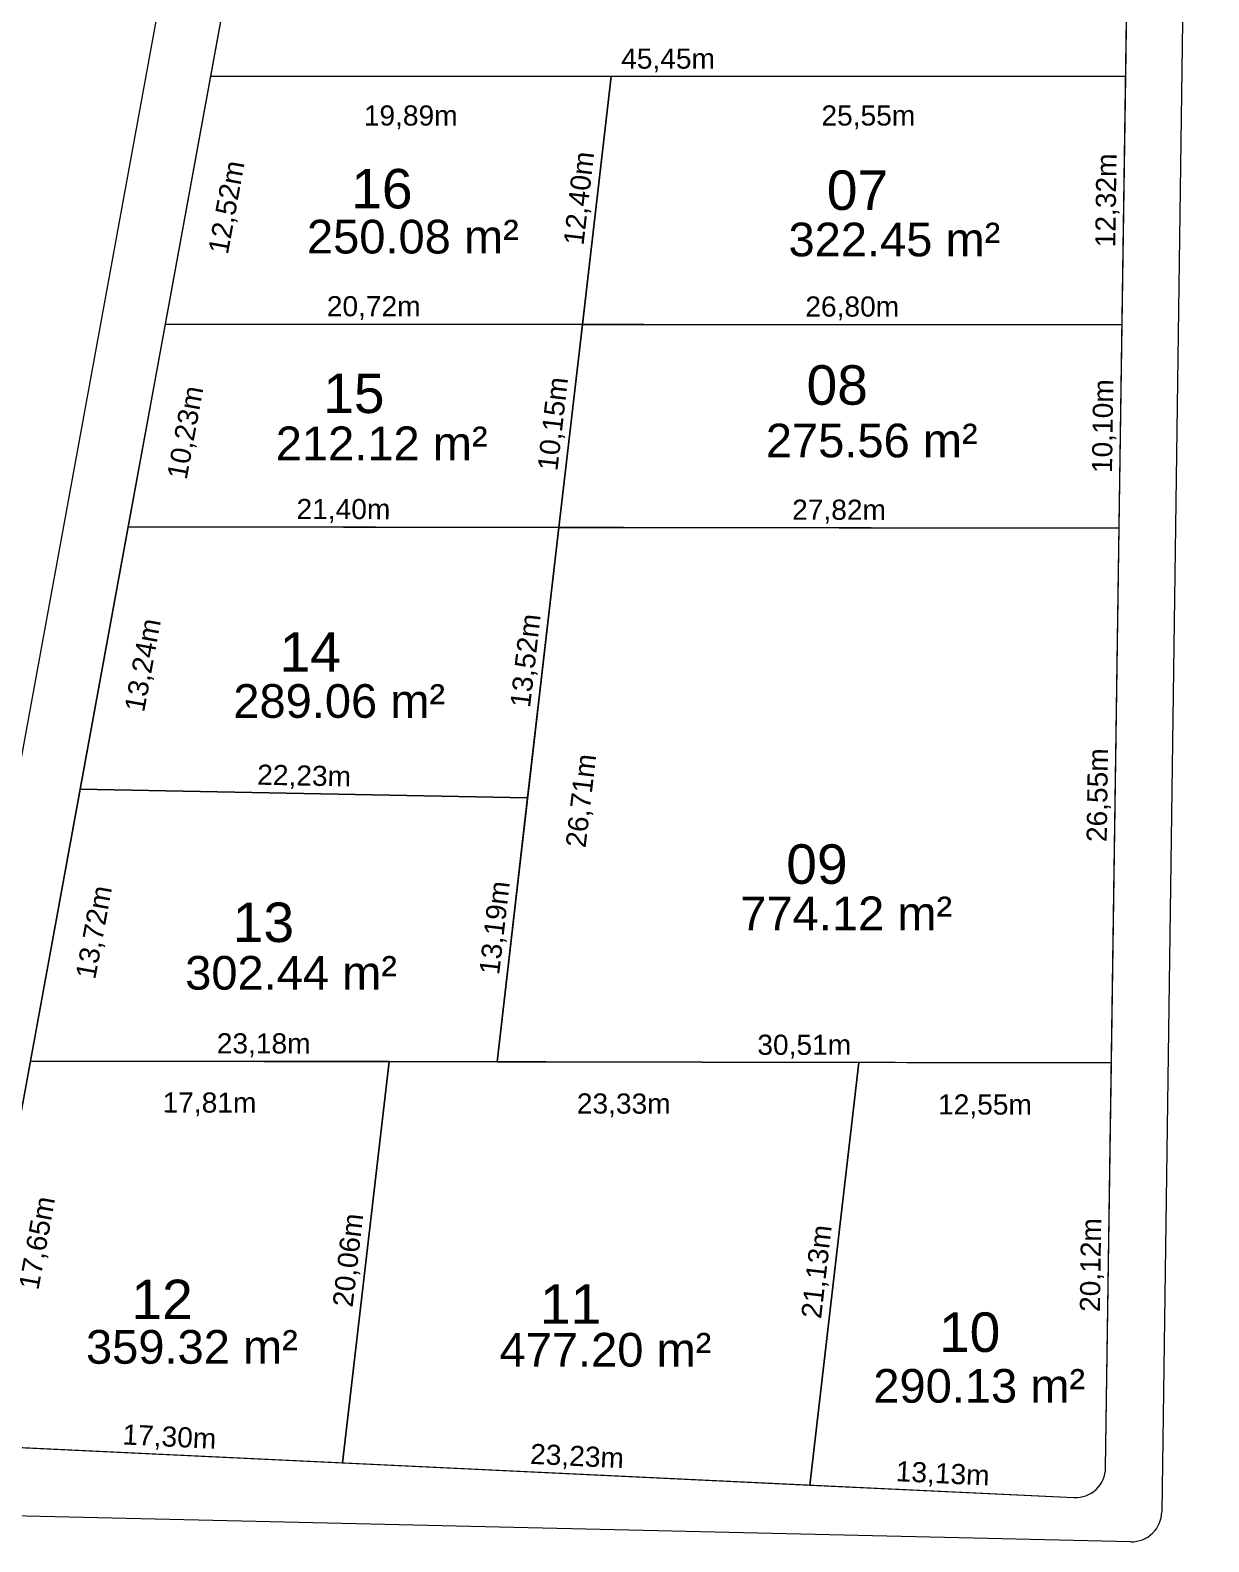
# Model space of a CAD drawing. Header units: metres. Extents: x 3808 to 8215, y 2374 to 6187.
# Drawn here: x 4501.8 to 4560.3, y 4809 to 4884.1 of the extents above; entities that cross this region are included whole.
import ezdxf
from ezdxf.enums import TextEntityAlignment as Align

# ---------------------------------------------------------------- set-up
doc = ezdxf.new("R2010")
doc.units = ezdxf.units.M
for name, color, linetype in [('Areas Lotes', 1, 'Continuous'), ('Calçada', 8, 'Continuous'), ('COTAS', 7, 'Continuous'), ('Lote', 7, 'Continuous'), ('quadras', 7, 'Continuous')]:
    doc.layers.add(name, color=color, linetype=linetype)
doc.styles.add('Arial', font='arial.ttf')
doc.dimstyles.new('Copy(2) of ISO-25', dxfattribs={"dimtxt": 1, "dimasz": 2.5, "dimexe": 1.25, "dimexo": 0.625, "dimgap": 0.2, "dimtad": 1, "dimtoh": 1, "dimlfac": 1, "dimzin": 1, "dimtxsty": 'Arial', "dimblk": 'NONE', "dimcen": 0, "dimse1": 1, "dimse2": 1, "dimsd1": 1, "dimsd2": 1, "dimclrt": 256, "dimaunit": 1, "dimadec": 3, "dimazin": 0, "dimtfac": 1, "dimtmove": 0, "dimatfit": 3, "dimldrblk": 'NONE', "dimfxl": 1, "dimtolj": 1, "dimtzin": 0, "dimarcsym": 0})

# ---------------------------------------------------------------- blocks, each defined once
blk = doc.blocks.new('*D4044')
at = {"layer": 'Defpoints', "color": 0, "linetype": 'Continuous', "transparency": 16777216}
for p in [(4540.489, 4811.837), (4540.489, 4811.837), (4553.604, 4811.214)]:
    blk.add_point(p, dxfattribs=at)
at = {"layer": 'COTAS', "linetype": 'Continuous', "lineweight": 5, "transparency": 16777216, "insert": (4547.084, 4812.326), "char_height": 1, "attachment_point": 5, "rotation": 357.28002, "style": 'Arial'}
blk.add_mtext('\\A1;13,13m', dxfattribs=at)
blk = doc.blocks.new('_None')
blk = doc.blocks.new('*D4045')
at = {"layer": 'Defpoints', "color": 0, "linetype": 'Continuous', "transparency": 16777216}
for p in [(4517.287, 4812.939), (4517.287, 4812.939), (4540.489, 4811.837)]:
    blk.add_point(p, dxfattribs=at)
at = {"layer": 'COTAS', "linetype": 'Continuous', "lineweight": 5, "transparency": 16777216, "insert": (4528.926, 4813.188), "char_height": 1, "attachment_point": 5, "rotation": 357.28002, "style": 'Arial'}
blk.add_mtext('\\A1;23,23m', dxfattribs=at)
blk = doc.blocks.new('*D4046')
at = {"layer": 'Defpoints', "color": 0, "linetype": 'Continuous', "transparency": 16777216}
for p in [(4500.004, 4813.76), (4517.287, 4812.939), (4517.287, 4812.939)]:
    blk.add_point(p, dxfattribs=at)
at = {"layer": 'COTAS', "linetype": 'Continuous', "lineweight": 5, "transparency": 16777216, "insert": (4508.683, 4814.15), "char_height": 1, "attachment_point": 5, "rotation": 357.28002, "style": 'Arial'}
blk.add_mtext('\\A1;17,30m', dxfattribs=at)
blk = doc.blocks.new('*D4047')
at = {"layer": 'Defpoints', "color": 0, "linetype": 'Continuous', "transparency": 16777216}
for p in [(4519.591, 4832.862), (4517.287, 4812.939), (4517.287, 4812.939)]:
    blk.add_point(p, dxfattribs=at)
at = {"layer": 'COTAS', "linetype": 'Continuous', "lineweight": 5, "transparency": 16777216, "insert": (4517.643, 4822.993), "char_height": 1, "attachment_point": 5, "rotation": 83.4022, "style": 'Arial'}
blk.add_mtext('\\A1;20,06m', dxfattribs=at)
blk = doc.blocks.new('*D4048')
at = {"layer": 'Defpoints', "color": 0, "linetype": 'Continuous', "transparency": 16777216}
for p in [(4542.916, 4832.824), (4540.489, 4811.837), (4540.489, 4811.837)]:
    blk.add_point(p, dxfattribs=at)
at = {"layer": 'COTAS', "linetype": 'Continuous', "lineweight": 5, "transparency": 16777216, "insert": (4540.907, 4822.423), "char_height": 1, "attachment_point": 5, "rotation": 83.4022, "style": 'Arial'}
blk.add_mtext('\\A1;21,13m', dxfattribs=at)
blk = doc.blocks.new('*D4049')
at = {"layer": 'Defpoints', "color": 0, "linetype": 'Continuous', "transparency": 16777216}
for p in [(4555.465, 4832.804), (4555.465, 4832.804), (4555.175, 4812.691)]:
    blk.add_point(p, dxfattribs=at)
at = {"layer": 'COTAS', "linetype": 'Continuous', "lineweight": 5, "transparency": 16777216, "insert": (4554.519, 4822.759), "char_height": 1, "attachment_point": 5, "rotation": 89.17327, "style": 'Arial'}
blk.add_mtext('\\A1;20,12m', dxfattribs=at)
blk = doc.blocks.new('*D4050')
at = {"layer": 'Defpoints', "color": 0, "linetype": 'Continuous', "transparency": 16777216}
for p in [(4555.848, 4859.351), (4555.848, 4859.351), (4555.465, 4832.804)]:
    blk.add_point(p, dxfattribs=at)
at = {"layer": 'COTAS', "linetype": 'Continuous', "lineweight": 5, "transparency": 16777216, "insert": (4554.856, 4846.089), "char_height": 1, "attachment_point": 5, "rotation": 89.17327, "style": 'Arial'}
blk.add_mtext('\\A1;26,55m', dxfattribs=at)
blk = doc.blocks.new('*D4051')
at = {"layer": 'Defpoints', "color": 0, "linetype": 'Continuous', "transparency": 16777216}
for p in [(4555.994, 4869.45), (4555.994, 4869.45), (4555.848, 4859.351)]:
    blk.add_point(p, dxfattribs=at)
at = {"layer": 'COTAS', "linetype": 'Continuous', "lineweight": 5, "transparency": 16777216, "insert": (4555.12, 4864.412), "char_height": 1, "attachment_point": 5, "rotation": 89.17327, "style": 'Arial'}
blk.add_mtext('\\A1;10,10m', dxfattribs=at)
blk = doc.blocks.new('*D4052')
at = {"layer": 'Defpoints', "color": 0, "linetype": 'Continuous', "transparency": 16777216}
for p in [(4556.172, 4881.77), (4556.172, 4881.77), (4555.994, 4869.45)]:
    blk.add_point(p, dxfattribs=at)
at = {"layer": 'COTAS', "linetype": 'Continuous', "lineweight": 5, "transparency": 16777216, "insert": (4555.282, 4875.622), "char_height": 1, "attachment_point": 5, "rotation": 89.17327, "style": 'Arial'}
blk.add_mtext('\\A1;12,32m', dxfattribs=at)
blk = doc.blocks.new('*D4053')
at = {"layer": 'Defpoints', "color": 0, "linetype": 'Continuous', "transparency": 16777216}
for p in [(4556.35, 4894.132), (4556.35, 4894.132), (4556.172, 4881.77)]:
    blk.add_point(p, dxfattribs=at)
at = {"layer": 'COTAS', "linetype": 'Continuous', "lineweight": 5, "transparency": 16777216, "insert": (4555.46, 4887.963), "char_height": 1, "attachment_point": 5, "rotation": 89.17327, "style": 'Arial'}
blk.add_mtext('\\A1;12,36m', dxfattribs=at)
blk = doc.blocks.new('*D4071')
at = {"layer": 'Defpoints', "color": 0, "linetype": 'Continuous', "transparency": 16777216}
for p in [(4512.933, 4893.871), (4510.723, 4881.792), (4513.519, 4881.28)]:
    blk.add_point(p, dxfattribs=at)
at = {"layer": 'COTAS', "linetype": 'Continuous', "lineweight": 5, "transparency": 16777216, "insert": (4513.836, 4887.464), "char_height": 1, "attachment_point": 5, "rotation": 79.63194, "style": 'Arial'}
blk.add_mtext('\\A1;12,28m', dxfattribs=at)
blk = doc.blocks.new('*D4072')
at = {"layer": 'Defpoints', "color": 0, "linetype": 'Continuous', "transparency": 16777216}
for p in [(4510.723, 4881.792), (4508.471, 4869.481), (4511.267, 4868.969)]:
    blk.add_point(p, dxfattribs=at)
at = {"layer": 'COTAS', "linetype": 'Continuous', "lineweight": 5, "transparency": 16777216, "insert": (4511.605, 4875.269), "char_height": 1, "attachment_point": 5, "rotation": 79.63194, "style": 'Arial'}
blk.add_mtext('\\A1;12,52m', dxfattribs=at)
blk = doc.blocks.new('*D4073')
at = {"layer": 'Defpoints', "color": 0, "linetype": 'Continuous', "transparency": 16777216}
for p in [(4508.471, 4869.481), (4506.63, 4859.418), (4509.426, 4858.906)]:
    blk.add_point(p, dxfattribs=at)
at = {"layer": 'COTAS', "linetype": 'Continuous', "lineweight": 5, "transparency": 16777216, "insert": (4509.558, 4864.082), "char_height": 1, "attachment_point": 5, "rotation": 79.63194, "style": 'Arial'}
blk.add_mtext('\\A1;10,23m', dxfattribs=at)
blk = doc.blocks.new('*D4074')
at = {"layer": 'Defpoints', "color": 0, "linetype": 'Continuous', "transparency": 16777216}
for p in [(4506.63, 4859.418), (4504.246, 4846.39), (4507.042, 4845.878)]:
    blk.add_point(p, dxfattribs=at)
at = {"layer": 'COTAS', "linetype": 'Continuous', "lineweight": 5, "transparency": 16777216, "insert": (4507.446, 4852.536), "char_height": 1, "attachment_point": 5, "rotation": 79.63194, "style": 'Arial'}
blk.add_mtext('\\A1;13,24m', dxfattribs=at)
blk = doc.blocks.new('*D4075')
at = {"layer": 'Defpoints', "color": 0, "linetype": 'Continuous', "transparency": 16777216}
for p in [(4504.246, 4846.39), (4501.776, 4832.89), (4504.572, 4832.378)]:
    blk.add_point(p, dxfattribs=at)
at = {"layer": 'COTAS', "linetype": 'Continuous', "lineweight": 5, "transparency": 16777216, "insert": (4505.019, 4839.272), "char_height": 1, "attachment_point": 5, "rotation": 79.63194, "style": 'Arial'}
blk.add_mtext('\\A1;13,72m', dxfattribs=at)
blk = doc.blocks.new('*D4076')
at = {"layer": 'Defpoints', "color": 0, "linetype": 'Continuous', "transparency": 16777216}
for p in [(4501.776, 4832.89), (4498.6, 4815.529), (4501.396, 4815.017)]:
    blk.add_point(p, dxfattribs=at)
at = {"layer": 'COTAS', "linetype": 'Continuous', "lineweight": 5, "transparency": 16777216, "insert": (4502.196, 4823.842), "char_height": 1, "attachment_point": 5, "rotation": 79.63194, "style": 'Arial'}
blk.add_mtext('\\A1;17,65m', dxfattribs=at)
blk = doc.blocks.new('*D4077')
at = {"layer": 'Defpoints', "color": 0, "linetype": 'Continuous', "transparency": 16777216}
for p in [(4501.776, 4832.89), (4519.589, 4832.846), (4519.582, 4829.913)]:
    blk.add_point(p, dxfattribs=at)
at = {"layer": 'COTAS', "linetype": 'Continuous', "lineweight": 5, "transparency": 16777216, "insert": (4510.677, 4830.736), "char_height": 1, "attachment_point": 5, "rotation": 359.85783, "style": 'Arial'}
blk.add_mtext('\\A1;17,81m', dxfattribs=at)
blk = doc.blocks.new('*D4078')
at = {"layer": 'Defpoints', "color": 0, "linetype": 'Continuous', "transparency": 16777216}
for p in [(4519.589, 4832.846), (4542.916, 4832.821), (4542.908, 4829.855)]:
    blk.add_point(p, dxfattribs=at)
at = {"layer": 'COTAS', "linetype": 'Continuous', "lineweight": 5, "transparency": 16777216, "insert": (4531.247, 4830.685), "char_height": 1, "attachment_point": 5, "rotation": 359.85783, "style": 'Arial'}
blk.add_mtext('\\A1;23,33m', dxfattribs=at)
blk = doc.blocks.new('*D4079')
at = {"layer": 'Defpoints', "color": 0, "linetype": 'Continuous', "transparency": 16777216}
for p in [(4542.916, 4832.821), (4555.465, 4832.804), (4555.458, 4829.824)]:
    blk.add_point(p, dxfattribs=at)
at = {"layer": 'COTAS', "linetype": 'Continuous', "lineweight": 5, "transparency": 16777216, "insert": (4549.185, 4830.64), "char_height": 1, "attachment_point": 5, "rotation": 359.85783, "style": 'Arial'}
blk.add_mtext('\\A1;12,55m', dxfattribs=at)
blk = doc.blocks.new('*D4080')
at = {"layer": 'Defpoints', "color": 0, "linetype": 'Continuous', "transparency": 16777216}
for p in [(4528.027, 4859.389), (4531.542, 4858.982), (4524.958, 4832.853)]:
    blk.add_point(p, dxfattribs=at)
at = {"layer": 'COTAS', "linetype": 'Continuous', "lineweight": 5, "transparency": 16777216, "insert": (4529.212, 4845.806), "char_height": 1, "attachment_point": 5, "rotation": 83.4022, "style": 'Arial'}
blk.add_mtext('\\A1;26,71m', dxfattribs=at)
blk = doc.blocks.new('*D4081')
at = {"layer": 'Defpoints', "color": 0, "linetype": 'Continuous', "transparency": 16777216}
for p in [(4529.193, 4869.467), (4528.027, 4859.389), (4528.027, 4859.389)]:
    blk.add_point(p, dxfattribs=at)
at = {"layer": 'COTAS', "linetype": 'Continuous', "lineweight": 5, "transparency": 16777216, "insert": (4527.814, 4864.52), "char_height": 1, "attachment_point": 5, "rotation": 83.4022, "style": 'Arial'}
blk.add_mtext('\\A1;10,15m', dxfattribs=at)
blk = doc.blocks.new('*D4082')
at = {"layer": 'Defpoints', "color": 0, "linetype": 'Continuous', "transparency": 16777216}
for p in [(4530.617, 4881.782), (4529.193, 4869.467), (4529.193, 4869.467)]:
    blk.add_point(p, dxfattribs=at)
at = {"layer": 'COTAS', "linetype": 'Continuous', "lineweight": 5, "transparency": 16777216, "insert": (4529.109, 4875.717), "char_height": 1, "attachment_point": 5, "rotation": 83.4022, "style": 'Arial'}
blk.add_mtext('\\A1;12,40m', dxfattribs=at)
blk = doc.blocks.new('*D4083')
at = {"layer": 'Defpoints', "color": 0, "linetype": 'Continuous', "transparency": 16777216}
for p in [(4510.723, 4881.792), (4530.617, 4881.782), (4530.616, 4878.94)]:
    blk.add_point(p, dxfattribs=at)
at = {"layer": 'COTAS', "linetype": 'Continuous', "lineweight": 5, "transparency": 16777216, "insert": (4520.669, 4879.745), "char_height": 1, "attachment_point": 5, "rotation": 359.97229, "style": 'Arial'}
blk.add_mtext('\\A1;19,89m', dxfattribs=at)
blk = doc.blocks.new('*D4084')
at = {"layer": 'Defpoints', "color": 0, "linetype": 'Continuous', "transparency": 16777216}
for p in [(4530.617, 4881.782), (4556.172, 4881.782), (4556.172, 4878.945)]:
    blk.add_point(p, dxfattribs=at)
at = {"layer": 'COTAS', "linetype": 'Continuous', "lineweight": 5, "transparency": 16777216, "insert": (4543.394, 4879.746), "char_height": 1, "attachment_point": 5, "style": 'Arial'}
blk.add_mtext('\\A1;25,55m', dxfattribs=at)
blk = doc.blocks.new('*D4085')
at = {"layer": 'Defpoints', "color": 0, "linetype": 'Continuous', "transparency": 16777216}
for p in [(4510.723, 4881.792), (4556.172, 4881.792), (4556.172, 4881.77)]:
    blk.add_point(p, dxfattribs=at)
at = {"layer": 'COTAS', "linetype": 'Continuous', "lineweight": 5, "transparency": 16777216, "insert": (4533.448, 4882.569), "char_height": 1, "attachment_point": 5, "style": 'Arial'}
blk.add_mtext('\\A1;45,45m', dxfattribs=at)
blk = doc.blocks.new('*D4087')
at = {"layer": 'Defpoints', "color": 0, "linetype": 'Continuous', "transparency": 16777216}
for p in [(4501.776, 4832.89), (4524.958, 4832.853), (4524.958, 4832.853)]:
    blk.add_point(p, dxfattribs=at)
at = {"layer": 'COTAS', "linetype": 'Continuous', "lineweight": 5, "transparency": 16777216, "insert": (4513.368, 4833.673), "char_height": 1, "attachment_point": 5, "rotation": 359.90872, "style": 'Arial'}
blk.add_mtext('\\A1;23,18m', dxfattribs=at)
blk = doc.blocks.new('*D4088')
at = {"layer": 'Defpoints', "color": 0, "linetype": 'Continuous', "transparency": 16777216}
for p in [(4504.246, 4846.39), (4526.473, 4845.954), (4526.473, 4845.954)]:
    blk.add_point(p, dxfattribs=at)
at = {"layer": 'COTAS', "linetype": 'Continuous', "lineweight": 5, "transparency": 16777216, "insert": (4515.375, 4846.973), "char_height": 1, "attachment_point": 5, "rotation": 358.877, "style": 'Arial'}
blk.add_mtext('\\A1;22,23m', dxfattribs=at)
blk = doc.blocks.new('*D4089')
at = {"layer": 'Defpoints', "color": 0, "linetype": 'Continuous', "transparency": 16777216}
for p in [(4506.63, 4859.418), (4528.027, 4859.389), (4528.027, 4859.389)]:
    blk.add_point(p, dxfattribs=at)
at = {"layer": 'COTAS', "linetype": 'Continuous', "lineweight": 5, "transparency": 16777216, "insert": (4517.329, 4860.204), "char_height": 1, "attachment_point": 5, "rotation": 359.92238, "style": 'Arial'}
blk.add_mtext('\\A1;21,40m', dxfattribs=at)
blk = doc.blocks.new('*D4090')
at = {"layer": 'Defpoints', "color": 0, "linetype": 'Continuous', "transparency": 16777216}
for p in [(4528.027, 4859.389), (4555.848, 4859.351), (4555.848, 4859.351)]:
    blk.add_point(p, dxfattribs=at)
at = {"layer": 'COTAS', "linetype": 'Continuous', "lineweight": 5, "transparency": 16777216, "insert": (4541.939, 4860.171), "char_height": 1, "attachment_point": 5, "rotation": 359.92238, "style": 'Arial'}
blk.add_mtext('\\A1;27,82m', dxfattribs=at)
blk = doc.blocks.new('*D4091')
at = {"layer": 'Defpoints', "color": 0, "linetype": 'Continuous', "transparency": 16777216}
for p in [(4529.193, 4869.467), (4555.994, 4869.45), (4555.994, 4869.45)]:
    blk.add_point(p, dxfattribs=at)
at = {"layer": 'COTAS', "linetype": 'Continuous', "lineweight": 5, "transparency": 16777216, "insert": (4542.594, 4870.26), "char_height": 1, "attachment_point": 5, "rotation": 359.96307, "style": 'Arial'}
blk.add_mtext('\\A1;26,80m', dxfattribs=at)
blk = doc.blocks.new('*D4092')
at = {"layer": 'Defpoints', "color": 0, "linetype": 'Continuous', "transparency": 16777216}
for p in [(4508.471, 4869.481), (4529.193, 4869.467), (4529.193, 4869.467)]:
    blk.add_point(p, dxfattribs=at)
at = {"layer": 'COTAS', "linetype": 'Continuous', "lineweight": 5, "transparency": 16777216, "insert": (4518.832, 4870.275), "char_height": 1, "attachment_point": 5, "rotation": 359.96307, "style": 'Arial'}
blk.add_mtext('\\A1;20,72m', dxfattribs=at)
blk = doc.blocks.new('*D4093')
at = {"layer": 'Defpoints', "color": 0, "linetype": 'Continuous', "transparency": 16777216}
for p in [(4524.957, 4832.846), (4555.466, 4832.846), (4555.466, 4832.804)]:
    blk.add_point(p, dxfattribs=at)
at = {"layer": 'COTAS', "linetype": 'Continuous', "lineweight": 5, "transparency": 16777216, "insert": (4540.211, 4833.605), "char_height": 1, "attachment_point": 5, "style": 'Arial'}
blk.add_mtext('\\A1;30,51m', dxfattribs=at)
blk = doc.blocks.new('*D4094')
at = {"layer": 'Defpoints', "color": 0, "linetype": 'Continuous', "transparency": 16777216}
for p in [(4526.473, 4845.954), (4526.473, 4845.954), (4524.958, 4832.853)]:
    blk.add_point(p, dxfattribs=at)
at = {"layer": 'COTAS', "linetype": 'Continuous', "lineweight": 5, "transparency": 16777216, "insert": (4524.92, 4839.496), "char_height": 1, "attachment_point": 5, "rotation": 83.4022, "style": 'Arial'}
blk.add_mtext('\\A1;13,19m', dxfattribs=at)
blk = doc.blocks.new('*D4095')
at = {"layer": 'Defpoints', "color": 0, "linetype": 'Continuous', "transparency": 16777216}
for p in [(4528.027, 4859.389), (4526.473, 4845.954), (4526.473, 4845.954)]:
    blk.add_point(p, dxfattribs=at)
at = {"layer": 'COTAS', "linetype": 'Continuous', "lineweight": 5, "transparency": 16777216, "insert": (4526.454, 4852.763), "char_height": 1, "attachment_point": 5, "rotation": 83.4022, "style": 'Arial'}
blk.add_mtext('\\A1;13,52m', dxfattribs=at)

msp = doc.modelspace()

# ---------------------------------------------------------------- linework, layer by layer
at = {"layer": 'Calçada', "linetype": 'Continuous', "lineweight": 5}
for p, q in [((4525.236, 4978.672), (4494.774, 4812.19)), ((4560.299, 4977.736), (4557.964, 4810.499)), ((4556.429, 4809.02), (4496.215, 4810.42))]:
    msp.add_line(p, q, dxfattribs=at)
msp.add_arc((4556.464, 4810.52), 1.5, 268.66834, 359.20001, dxfattribs=at)
at = {"layer": 'Lote', "lineweight": 5}
for p, q in [((4510.723, 4881.792), (4556.172, 4881.77)), ((4524.957, 4832.846), (4530.617, 4881.782)), ((4555.994, 4869.45), (4508.471, 4869.481)), ((4555.848, 4859.351), (4506.63, 4859.418)), ((4504.246, 4846.39), (4526.473, 4845.954)), ((4555.465, 4832.804), (4501.776, 4832.89)), ((4517.287, 4812.939), (4519.591, 4832.862)), ((4540.489, 4811.837), (4542.916, 4832.821))]:
    msp.add_line(p, q, dxfattribs=at)
at = {"layer": 'Lote', "linetype": 'Continuous', "lineweight": 5, "flags": 128}
for points in [[(4512.933, 4893.871), (4510.723, 4881.792), (4556.172, 4881.77), (4556.35, 4894.132)], [(4510.723, 4881.792), (4508.471, 4869.481), (4529.193, 4869.467), (4530.617, 4881.782)], [(4530.617, 4881.782), (4529.193, 4869.467), (4555.994, 4869.45), (4556.172, 4881.77)], [(4528.027, 4859.389), (4529.193, 4869.467), (4508.471, 4869.481), (4506.63, 4859.418)], [(4555.848, 4859.351), (4555.994, 4869.45), (4529.193, 4869.467), (4528.027, 4859.389)], [(4528.027, 4859.389), (4506.63, 4859.418), (4504.246, 4846.39), (4526.473, 4845.954)], [(4528.027, 4859.389), (4524.958, 4832.853), (4555.465, 4832.804), (4555.848, 4859.351)], [(4504.246, 4846.39), (4501.776, 4832.89), (4524.958, 4832.853), (4526.473, 4845.954)], [(4519.591, 4832.862), (4517.287, 4812.939), (4540.489, 4811.837), (4542.916, 4832.824)]]:
    msp.add_lwpolyline(points, close=True, dxfattribs=at)
for points in [[(4519.591, 4832.862), (4501.776, 4832.89), (4498.6, 4815.529, 0.453873), (4500.004, 4813.76), (4517.287, 4812.939)], [(4540.489, 4811.837), (4553.604, 4811.214, 0.423925), (4555.175, 4812.691), (4555.465, 4832.804), (4542.916, 4832.824)]]:
    msp.add_lwpolyline(points, format="xyb", close=True, dxfattribs=at)
at = {"layer": 'quadras', "lineweight": 5}
for p, q in [((4528.128, 4976.92), (4498.6, 4815.529)), ((4555.175, 4812.691), (4557.531, 4975.994)), ((4500.004, 4813.76), (4553.604, 4811.214))]:
    msp.add_line(p, q, dxfattribs=at)
at = {"layer": 'quadras', "linetype": 'Continuous', "lineweight": 5, "flags": 128}
msp.add_lwpolyline([(4557.531, 4975.994, 0.411416), (4556.067, 4977.515), (4529.639, 4978.149, 0.368952), (4528.128, 4976.92), (4498.6, 4815.529, 0.453873), (4500.004, 4813.76), (4553.604, 4811.214, 0.423925), (4555.175, 4812.691)], format="xyb", close=True, dxfattribs=at)
at = {"layer": 'quadras', "lineweight": 5}
msp.add_arc((4553.675, 4812.712), 1.5, 267.28002, 359.17327, dxfattribs=at)

# ---------------------------------------------------------------- texts
at = {"layer": 'Areas Lotes', "linetype": 'Continuous', "lineweight": 5, "style": 'Arial'}
for s, p in [('250.08 m²', (4515.517, 4872.986)), ('322.45 m²', (4539.429, 4872.845)), ('212.12 m²', (4513.969, 4862.723)), ('275.56 m²', (4538.304, 4862.864)), ('289.06 m²', (4511.859, 4849.93)), ('774.12 m²', (4537.038, 4839.385)), ('302.44 m²', (4509.468, 4836.433)), ('359.32 m²', (4504.544, 4817.86)), ('477.20 m²', (4525.08, 4817.719)), ('290.13 m²', (4543.641, 4815.925))]:
    msp.add_text(s, height=1.6726, dxfattribs=at).set_placement(p)
at = {"layer": 'COTAS', "linetype": 'Continuous', "lineweight": 5, "style": 'Arial'}
for s, p in [('16', (4519.239, 4875.224)), ('07', (4542.855, 4875.149)), ('08', (4541.849, 4865.477)), ('15', (4517.846, 4865.064)), ('14', (4515.678, 4852.219)), ('09', (4540.841, 4841.689)), ('13', (4513.356, 4838.798)), ('12', (4508.324, 4820.073)), ('11', (4528.607, 4819.841)), ('10', (4548.425, 4818.448))]:
    msp.add_text(s, height=1.96, dxfattribs=at).set_placement(p, align=Align.CENTER)

# ---------------------------------------------------------------- dimensions: what is measured, and where the dimension line sits
at = {"layer": 'COTAS', "linetype": 'Continuous', "lineweight": 5}
for base, p1, p2, angle, picture, middle in [((4556.35, 4894.132), (4556.172, 4881.77), (4556.35, 4894.132), 269.17327, '*D4053', (4555.46, 4887.963)), ((4513.519, 4881.28), (4512.933, 4893.871), (4510.723, 4881.792), 79.63194, '*D4071', (4513.836, 4887.464)), ((4511.267, 4868.969), (4510.723, 4881.792), (4508.471, 4869.481), 79.63194, '*D4072', (4511.605, 4875.269)), ((4556.172, 4881.77), (4555.994, 4869.45), (4556.172, 4881.77), 269.17327, '*D4052', (4555.282, 4875.622)), ((4509.426, 4858.906), (4508.471, 4869.481), (4506.63, 4859.418), 79.63194, '*D4073', (4509.558, 4864.082)), ((4555.994, 4869.45), (4555.848, 4859.351), (4555.994, 4869.45), 269.17327, '*D4051', (4555.12, 4864.412)), ((4507.042, 4845.878), (4506.63, 4859.418), (4504.246, 4846.39), 79.63194, '*D4074', (4507.446, 4852.536)), ((4555.848, 4859.351), (4555.465, 4832.804), (4555.848, 4859.351), 269.17327, '*D4050', (4554.856, 4846.089)), ((4504.572, 4832.378), (4504.246, 4846.39), (4501.776, 4832.89), 79.63194, '*D4075', (4505.019, 4839.272)), ((4501.396, 4815.017), (4501.776, 4832.89), (4498.6, 4815.529), 79.63194, '*D4076', (4502.196, 4823.842)), ((4542.908, 4829.855), (4519.589, 4832.846), (4542.916, 4832.821), 179.85783, '*D4078', (4531.247, 4830.685)), ((4555.458, 4829.824), (4542.916, 4832.821), (4555.465, 4832.804), 179.85783, '*D4079', (4549.185, 4830.64))]:
    dim = msp.add_linear_dim(base=base, p1=p1, p2=p2, angle=angle, dimstyle='Copy(2) of ISO-25', override={"dimpost": 'm', "dimtmove": 1}, dxfattribs=at)
    dim.commit()
    dim.dimension.update_dxf_attribs({"geometry": picture, "text_midpoint": middle})
for p1, p2, distance, picture, middle in [((4510.723, 4881.792), (4556.172, 4881.792), -0.022, '*D4085', (4533.448, 4882.569)), ((4510.723, 4881.792), (4530.617, 4881.782), -2.843, '*D4083', (4520.669, 4879.745)), ((4530.617, 4881.782), (4529.193, 4869.467), 0, '*D4082', (4529.109, 4875.717)), ((4530.6172, 4881.7825), (4556.1718, 4881.7825), -2.8372, '*D4084', (4543.3945, 4879.7462)), ((4508.471, 4869.481), (4529.193, 4869.467), 0, '*D4092', (4518.832, 4870.275)), ((4529.193, 4869.467), (4555.994, 4869.45), 0, '*D4091', (4542.594, 4870.26)), ((4529.193, 4869.467), (4528.027, 4859.389), 0, '*D4081', (4527.814, 4864.52)), ((4506.63, 4859.418), (4528.027, 4859.389), 0, '*D4089', (4517.329, 4860.204)), ((4528.027, 4859.389), (4555.848, 4859.351), 0, '*D4090', (4541.939, 4860.171)), ((4524.958, 4832.853), (4528.027, 4859.389), -3.538, '*D4080', (4529.212, 4845.806)), ((4528.027, 4859.389), (4526.473, 4845.954), 0, '*D4095', (4526.454, 4852.763)), ((4504.246, 4846.39), (4526.473, 4845.954), 0, '*D4088', (4515.375, 4846.973)), ((4524.958, 4832.853), (4526.473, 4845.954), 0, '*D4094', (4524.92, 4839.496)), ((4501.776, 4832.89), (4524.958, 4832.853), 0, '*D4087', (4513.368, 4833.673)), ((4524.957, 4832.846), (4555.466, 4832.846), -0.041, '*D4093', (4540.211, 4833.605)), ((4501.776, 4832.89), (4519.589, 4832.846), -2.933, '*D4077', (4510.677, 4830.736)), ((4519.591, 4832.862), (4517.287, 4812.939), 0, '*D4047', (4517.643, 4822.993)), ((4542.916, 4832.824), (4540.489, 4811.837), 0, '*D4048', (4540.907, 4822.423)), ((4555.175, 4812.691), (4555.465, 4832.804), 0, '*D4049', (4554.519, 4822.759)), ((4500.004, 4813.76), (4517.287, 4812.939), 0, '*D4046', (4508.683, 4814.15)), ((4540.489, 4811.837), (4517.287, 4812.939), 0, '*D4045', (4528.926, 4813.188)), ((4553.604, 4811.214), (4540.489, 4811.837), 0, '*D4044', (4547.084, 4812.326))]:
    dim = msp.add_aligned_dim(p1=p1, p2=p2, distance=distance, dimstyle='Copy(2) of ISO-25', override={"dimpost": 'm'}, dxfattribs=at)
    dim.commit()
    dim.dimension.update_dxf_attribs({"geometry": picture, "text_midpoint": middle})

doc.saveas('drawing.dxf')
